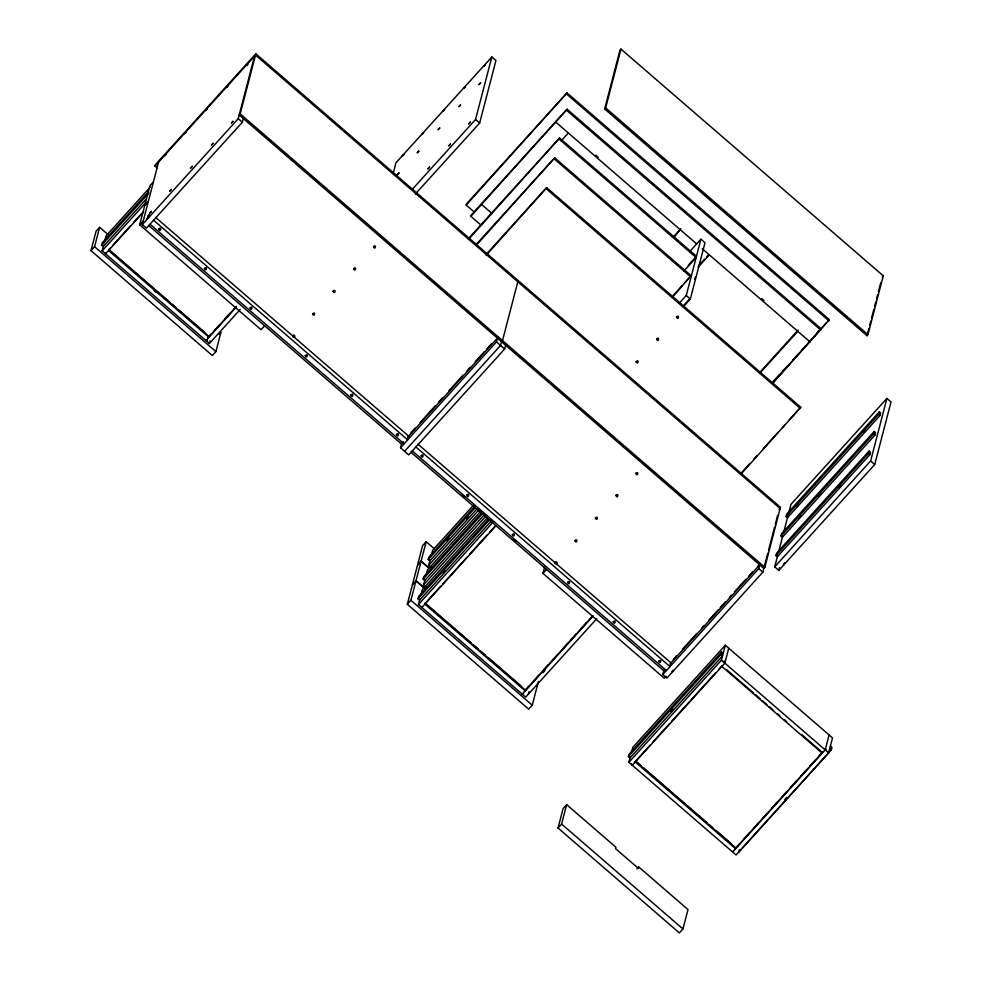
<?xml version="1.0" encoding="UTF-8"?>
<svg xmlns="http://www.w3.org/2000/svg" width="982" height="982" viewBox="0 0 982 982"><rect width="100%" height="100%" fill="white"/><g stroke="black" fill="none" stroke-linecap="round" stroke-linejoin="round"><path stroke-width="1.47" d="M219.182 334.162L220.962 332.186L215.917 351.581L212.333 355.533L90.982 250.643L96.04 231.261L99.624 227.296L108.781 235.226M90.982 250.643L94.567 246.691L99.624 227.296M146.465 198.843L103.282 246.519L101.686 245.132L102.312 242.701L148.577 191.625M240.197 309.477L209.35 343.516L102.153 250.852L103.564 245.426M104.276 242.701L106.044 235.913L150.246 187.108M105.749 253.123L105.565 253.81L143.605 211.817M264.624 325.729L261.052 329.682L139.702 224.804L144.747 205.41L148.331 201.457M157.341 168.008L155.021 166.007L155.34 164.755L255.836 53.814L780.457 507.277L764.818 567.326L763.824 568.418L239.191 114.968L240.197 113.863L255.836 53.814M243.622 117.263L242.321 122.271L146.404 228.143L142.304 224.596L158.593 162.055M142.304 224.596L238.221 118.724L254.51 56.17M207.349 340.508L206.11 339.87M209.35 343.516L210.062 340.803M393.279 173.016L395.93 162.828L491.847 56.956L495.947 60.503L479.658 123.045L415.374 194.006M412.28 189.342L475.546 119.497L491.847 56.956M505.939 343.995L504.638 348.991L408.721 454.875L400.509 447.78L402.031 441.961M474.331 212.1L466.205 205.078L466.536 203.826L567.019 92.897L829.336 319.629L772.613 383.14M481.254 225.344L470.857 216.359L471.176 215.107L567.093 109.223L821.197 328.86L772.404 383.606M481.929 203.237L481.597 204.489L492.043 213.511M537.314 685.817L532.256 705.199L528.672 709.164L407.334 604.274L412.379 584.879L416.012 580.718L421.069 561.323L429.085 568.259M412.44 584.671L417.485 565.288L421.069 561.323M407.334 604.274L410.906 600.321L415.963 580.927L425.132 588.856M426.176 541.733L422.591 545.685L417.534 565.08L421.118 561.115L426.176 541.733L434.191 548.668M491.589 520.693L419.621 600.137L418.025 598.762L418.663 596.332L488.57 519.147M484.359 514.715L424.727 580.546L423.132 579.159L423.758 576.729L481.34 513.169M477.129 508.737L429.834 560.943L428.238 559.568L428.864 557.125L475.128 506.061M596.639 618.832L525.689 697.146L418.492 604.482L419.903 599.045M420.971 594.969L422.383 589.544L487.158 518.042M425.881 586.855L423.598 584.879L425.01 579.454M426.065 575.378L427.489 569.941L480.947 510.922M430.975 567.252L428.704 565.288L430.116 559.85M431.172 555.775L432.596 550.35L473.717 504.944M422.088 606.741L421.916 607.441L495.935 525.726M400.509 447.78L496.426 341.896L497.727 336.9M556.352 121.081L556.021 122.333L696.655 243.892M501.667 341.085L500.525 345.443L404.621 451.327M518.14 280.545L502.502 340.594L501.507 341.699M466.205 205.078L567.019 92.897M486.139 255.32L546.667 187.623L800.772 407.248L741.263 473.827M468.439 239.522L559.593 137.996L696.459 256.29M470.857 216.359L567.093 109.223M476.822 244.665L554.72 157.795L691.119 275.684L672.424 297.227M604.654 108.99L619.973 50.192L620.968 49.1L883.272 275.832L867.965 334.629L866.971 335.721L604.654 108.99L605.649 107.897L620.968 49.1M666.115 676.279L664.323 678.255L542.972 573.365L544.777 566.442M523.688 694.139L522.449 693.501L522.277 694.188L593.214 615.874M528.426 694.188L529.053 691.745M537.363 685.608L538.443 681.447M680.882 228.732L674.45 236.736M679.102 303.377L686.246 295.484L700.915 239.191L705.015 242.738L690.346 299.031L683.214 306.924M694.753 279.318L695.391 276.887M558.022 828.01L563.079 808.628L566.651 804.663L615.923 847.257L615.567 848.644L638.374 868.358L638.73 866.971L688.001 909.553L682.956 928.947L679.372 932.9L558.022 828.01L561.606 824.058L566.651 804.663M721.586 652.023L720.948 654.454L722.543 655.841L630.014 757.981L628.419 756.606L629.045 754.164L721.586 652.023L723.182 653.398M631.352 752.813L632.776 747.388L725.305 645.235L832.515 737.899L828.624 752.838L736.083 854.991L628.885 762.327L630.297 756.889M767.764 553.271L762.842 572.175L666.925 678.059L662.825 674.511L664.335 668.693M628.885 762.327L721.414 660.174L725.305 645.235M728.73 648.194L724.839 663.132L632.298 765.285L631.34 763.603M662.825 674.511L758.742 568.627L760.043 563.619L757.994 565.878M768.525 550.362L774.54 527.26M775.35 524.167L777.621 515.44M775.952 555.628L776.578 553.197L869.107 451.057L870.482 452.236L869.843 454.666L777.314 556.806L775.952 555.628L868.481 453.488L869.107 451.057M781.046 536.025L781.684 533.594L874.213 431.454L875.588 432.632L874.95 435.063L782.421 537.215L781.046 536.025L873.587 433.884L874.213 431.454M786.152 516.434L786.791 514.003L879.32 411.851L880.694 413.041L880.056 415.472L787.527 517.612L786.152 516.434L878.694 414.281L879.32 411.851M783.415 533.398L790.989 504.306L886.906 398.422L891.018 401.969L874.717 464.523L778.8 570.407L774.7 566.86L777.732 555.223M778.861 550.853L782.654 536.307M778.8 570.407L779.561 567.498M866.971 335.721L868.886 328.369M869.647 325.435L870.788 321.028M871.562 318.082L873.857 309.269M874.618 306.323L875.772 301.916M876.533 298.97L877.687 294.563M878.448 291.629L880.744 282.804M732.842 851.333L732.67 852.032L825.199 749.88L829.09 734.941M739.446 849.59L738.82 852.02L831.349 749.88L831.975 747.449L830.379 746.062M774.7 566.86L870.617 460.975L886.906 398.422M784.925 563.14L784.139 564.061M672.204 671.418L673.321 670.301L672.265 671.713M784.078 563.766L784.692 563.079M155.021 166.007L255.504 55.066L780.125 508.529L779.131 509.621M153.438 181.854L149.853 185.807L144.808 205.201L148.392 201.249M101.686 245.132L148.982 192.926M102.153 250.852L145.324 203.188M108.83 249.71L110.892 247.439M112.942 245.181L130.422 225.885M133.515 222.472L141.739 213.401M139.702 224.804L143.286 220.84M208.196 337.329L211.339 333.843M214.432 330.443L219.575 324.772M224.706 319.089L229.849 313.418M233.962 308.876L236.024 306.605M208.172 337.599L235.925 306.949M205.938 340.558L235.754 307.648M468.758 238.27L559.593 137.996M561.201 140.856L568.332 132.987M476.135 244.543L554.72 157.795M486.471 254.08L546.667 187.623M410.992 432.632L415.079 428.127M420.186 422.505L435.48 405.603M438.549 402.227L442.624 397.722M448.749 390.959L463.038 375.198M467.113 370.68L470.182 367.305M475.276 361.671L484.457 351.544M486.507 349.285L491.601 343.651M403.528 441.777L401.491 444.024L148.552 225.394M407.604 437.272L497.408 338.152M673.75 236.613L679.863 229.862M689.683 251.576L700.915 239.191M688.296 265.3L695.44 257.419M683.877 271.057L696.128 257.542L559.274 139.248M428.238 559.568L475.534 507.35M446.92 540.346L448.97 538.087M466.45 518.791L468.5 516.52M698.411 265.95L704.536 259.199M706.574 256.953L708.611 254.694M698.092 267.202L709.299 254.829M428.704 565.288L479.081 509.67M672.756 295.975L681.938 285.836M684.994 282.448L689.082 277.943M423.132 579.159L482.763 513.328M423.598 584.879L486.311 515.648M418.025 598.762L489.993 519.318M683.484 305.721L689.646 298.909M442.87 572.739L444.932 570.468M418.492 604.482L493.541 521.638M425.181 603.341L440.599 586.315M442.649 584.045L467.334 556.806M469.384 554.535L486.863 535.239M489.944 531.839L495.088 526.168M542.972 573.365L546.557 569.413M759.393 372.841L798.133 330.075M760.08 372.964L797.801 331.315M772.932 381.888L779.094 375.099M783.194 370.57L785.244 368.299M793.444 359.252L798.575 353.581M801.643 350.193L805.756 345.664M817.024 333.217L826.255 323.029M773.742 381.225L789.037 364.347M793.112 359.854L796.169 356.466M802.294 349.715L810.445 340.717L810.125 341.969L702.216 248.704M811.427 339.637L821.197 328.86M882.278 276.924L883.272 275.832M524.535 690.947L528.709 686.332M533.852 680.661L538.995 674.99M543.107 670.448L548.251 664.777M552.363 660.235L557.506 654.564M562.637 648.881L567.78 643.21M570.861 639.81L576.004 634.127M581.148 628.455L586.291 622.784M590.403 618.243L592.453 615.972M524.449 691.303L592.367 616.315M542.985 672.633L545.035 670.362M740.575 473.705L749.757 463.565M753.832 459.06L756.901 455.685M763.014 448.921L778.321 432.031M782.409 427.526L784.446 425.267M788.534 420.762L800.772 407.248M796.377 506.098L798.44 503.827M863.215 432.325L865.265 430.055M798.476 517.76L800.526 515.489M818.006 496.192L820.068 493.921M673.308 659.364L676.365 655.988M682.49 649.225L696.778 633.464M701.885 627.829L703.922 625.571M709.016 619.937L718.21 609.81M720.248 607.551L725.342 601.917M729.43 597.412L731.467 595.166M734.536 591.778L745.755 579.392M748.812 576.017L752.899 571.512M669.92 663.992L759.712 564.871M838.603 487.416L840.666 485.145M628.419 756.606L720.948 654.454M670.743 711.287L672.805 709.016M634.47 762.388L649.961 745.289M653.042 741.889L669.491 723.734M671.553 721.463L689.033 702.167M691.082 699.896L715.768 672.658M718.849 669.258L721.93 665.845M636.95 868.947L638.73 866.971M734.929 848.792L739.102 844.176M744.246 838.505L749.389 832.834M753.501 828.292L758.644 822.609M762.756 818.08L767.899 812.396M772.012 807.855L777.143 802.184M782.286 796.512L786.398 791.971M790.51 787.429L796.684 780.616M800.796 776.087L805.94 770.404M810.052 765.862L815.183 760.191M819.295 755.649L822.388 752.249M734.831 849.135L822.29 752.593M784.692 799.655L786.742 797.384M293.066 336.998C297.153 338.299 293.139 332.297 292.71 336.482M555.37 563.717C559.47 565.018 555.456 559.016 555.026 563.214M605.649 107.897L867.965 334.629M566.7 94.149L829.004 320.881M566.761 110.475L820.866 330.099M595.792 155.181L598.112 157.194M761.713 298.589L764.033 300.602M878.694 414.281L880.056 415.472M873.587 433.884L874.95 435.063M554.4 159.047L690.8 276.936M686.246 295.484L690.346 299.031M868.481 453.488L869.843 454.666M475.546 119.497L479.658 123.045M870.617 460.975L874.717 464.523M546.348 188.863L800.44 408.5M240.197 113.863L764.818 567.326M238.221 118.724L242.321 122.271M496.426 341.896L504.638 348.991M758.742 568.627L762.842 572.175M829.753 748.493L831.349 749.88M725.109 662.089L723.967 661.107L725.011 662.445M825.469 748.849L826.525 750.174L825.383 749.192M721.414 660.174L828.624 752.838M726.643 669.724L753.182 692.654M755.489 694.655L760.105 698.644M762.413 700.632L767.016 704.622M769.323 706.623L772.785 709.605M777.4 713.595L779.708 715.596M784.323 719.585L786.631 721.574M801.631 734.536L822.388 752.482L822.216 753.182L721.856 666.434M155.708 217.488L408.647 436.118L407.677 439.875L153.573 220.238M418.025 444.22L670.964 662.85L669.982 666.594L415.889 446.97M149.988 224.191L404.093 443.827M412.305 450.922L666.397 670.559M462.24 495.002L464.56 497.002M513.291 539.13L515.611 541.131M410.857 452.125L664.433 671.307M108.83 249.477L169.972 302.321M172.267 304.322L175.729 307.305M179.19 310.3L204.575 332.235M154.1 290.598L156.396 292.587M94.567 246.691L215.917 351.581M421.118 561.115L429.208 568.112M636.717 761.946L641.332 765.935M643.64 767.924L707.077 822.769M709.385 824.757L712.846 827.752M716.308 830.747L731.308 843.71M416.012 580.718L425.267 588.709M425.169 603.108L471.311 642.989M473.619 644.978L478.234 648.967M480.542 650.968L485.157 654.957M488.619 657.94L520.914 685.866M410.906 600.321L532.256 705.199M561.606 824.058L682.956 928.947M158.802 229.076C160.594 233.507 162.177 225.688 158.802 229.076M204.428 268.503C206.22 272.935 207.803 265.128 204.428 268.503M250.042 307.931C251.834 312.374 253.417 304.555 250.042 307.931M305.242 355.644C307.035 360.087 308.618 352.268 305.242 355.644M312.571 313.909C314.363 318.34 315.946 310.521 312.571 313.909M333.07 291.273C334.862 295.717 336.445 287.898 333.07 291.273M353.569 268.651C355.349 273.094 356.932 265.275 353.569 268.651M350.869 395.071C352.648 399.514 354.232 391.695 350.869 395.071M373.467 246.691C375.247 251.122 376.843 243.303 373.467 246.691M396.483 434.51C398.275 438.942 399.858 431.123 396.483 434.51M421.118 455.795C422.911 460.239 424.494 452.42 421.118 455.795M466.732 495.235C468.524 499.666 470.108 491.847 466.732 495.235M512.358 534.662C514.151 539.093 515.734 531.287 512.358 534.662M567.559 582.375C569.339 586.806 570.935 578.999 567.559 582.375M574.887 540.628C576.667 545.071 578.251 537.252 574.887 540.628M595.374 518.005C597.166 522.449 598.75 514.629 595.374 518.005M615.874 495.382C617.666 499.813 619.249 492.007 615.874 495.382M613.173 621.802C614.965 626.246 616.549 618.427 613.173 621.802M636.115 361.634C637.895 366.065 639.491 358.258 636.115 361.634M635.771 473.41C637.563 477.853 639.147 470.034 635.771 473.41M656.602 339.011C658.394 343.442 659.978 335.635 656.602 339.011M676.512 317.039C678.292 321.482 679.875 313.663 676.512 317.039M658.799 661.23C660.579 665.673 662.163 657.854 658.799 661.23M108.732 249.821L108.56 250.52L208.921 337.268L209.092 336.568L108.732 249.821M425.071 603.451L424.899 604.151L525.26 690.898L525.444 690.199L425.071 603.451M635.464 761.296L635.293 761.983L735.653 848.73L735.837 848.043L635.464 761.296M164.853 155.549L166.388 153.843L164.853 155.549M184.751 133.577L186.285 131.883L184.751 133.577M147.668 216.592L149.203 214.898L147.668 216.592M147.165 218.544L148.699 216.838L147.165 218.544M149.853 213.094L151.4 211.437L149.853 213.094M205.643 110.512L207.177 108.818L205.643 110.512M169.763 191.122L171.298 189.428L169.763 191.122M226.535 87.447L228.07 85.753L226.535 87.447M190.655 168.057L192.202 166.4L190.655 168.057M246.433 65.475L247.967 63.781L246.433 65.475M211.547 144.992L213.094 143.335L211.547 144.992M231.445 123.02L232.98 121.326L231.445 123.02M402.178 156.322L403.712 154.628L402.178 156.322M397.403 174.673L398.938 172.979L397.403 174.673M422.076 134.362L423.61 132.656L422.1 134.485M417.301 152.713L418.848 151.056L417.301 152.713M442.968 111.297L444.515 109.591L442.968 111.297M438.193 129.636L439.74 127.991L438.193 129.636M463.86 88.233L465.407 86.526L463.86 88.233M427.98 168.843L429.515 167.136L427.98 168.843M459.085 106.572L460.619 104.878L459.11 106.694M483.77 66.26L485.317 64.603L483.77 66.26M448.872 145.778L450.419 144.072L448.872 145.778M478.983 84.612L480.529 82.918L478.983 84.612M468.77 123.806L470.317 122.112L468.77 123.806"/></g></svg>
